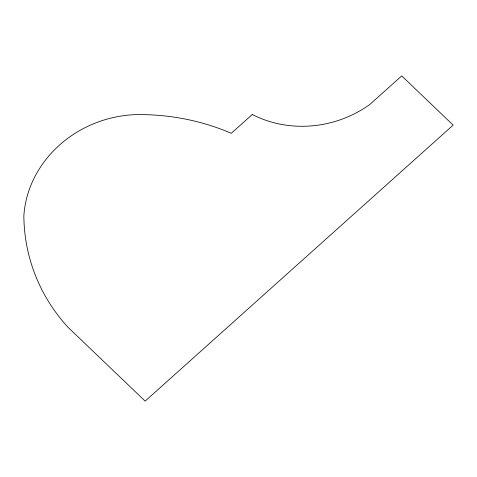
<?xml version="1.0" encoding="UTF-8"?>
<svg xmlns="http://www.w3.org/2000/svg" width="477" height="477" viewBox="0 0 477 477"><rect width="100%" height="100%" fill="white"/><g stroke="black" fill="none" stroke-linecap="round" stroke-linejoin="round"><path stroke-width="0.72" d="M252.297 114.492L231.297 133.31A226.569 206.171 -16.8 0 0 136.905 114.599A111.248 101.231 -16.8 0 0 23.85 215.908A199.201 181.266 -16.8 0 0 68.014 327.282L145.151 401.109L453.15 125.111L401.723 75.891L369.878 104.433A106.836 97.219 -16.8 0 1 252.297 114.492"/></g></svg>
